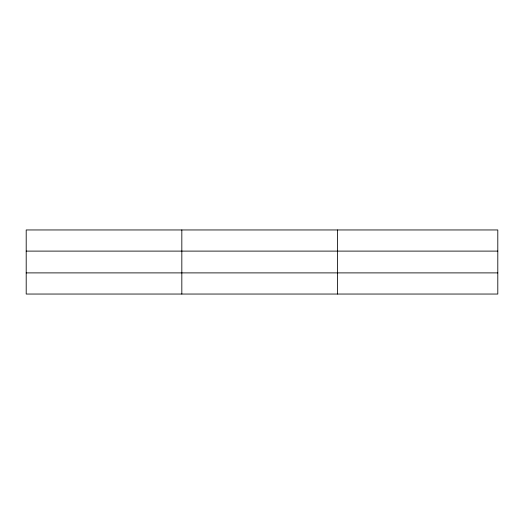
<?xml version="1.0" encoding="UTF-8"?>
<svg xmlns="http://www.w3.org/2000/svg" width="524" height="524" viewBox="0 0 524 524"><rect width="100%" height="100%" fill="white"/><g stroke="black" fill="none" stroke-linecap="round" stroke-linejoin="round"><path stroke-width="0.79" d="M181.828 229.957L181.828 294.043M337.456 229.957L337.456 294.043M497.8 272.893L497.8 294.043L26.2 294.043L26.2 229.957L497.8 229.957L497.8 272.893L26.2 272.893M26.2 251.107L497.8 251.107"/></g></svg>
